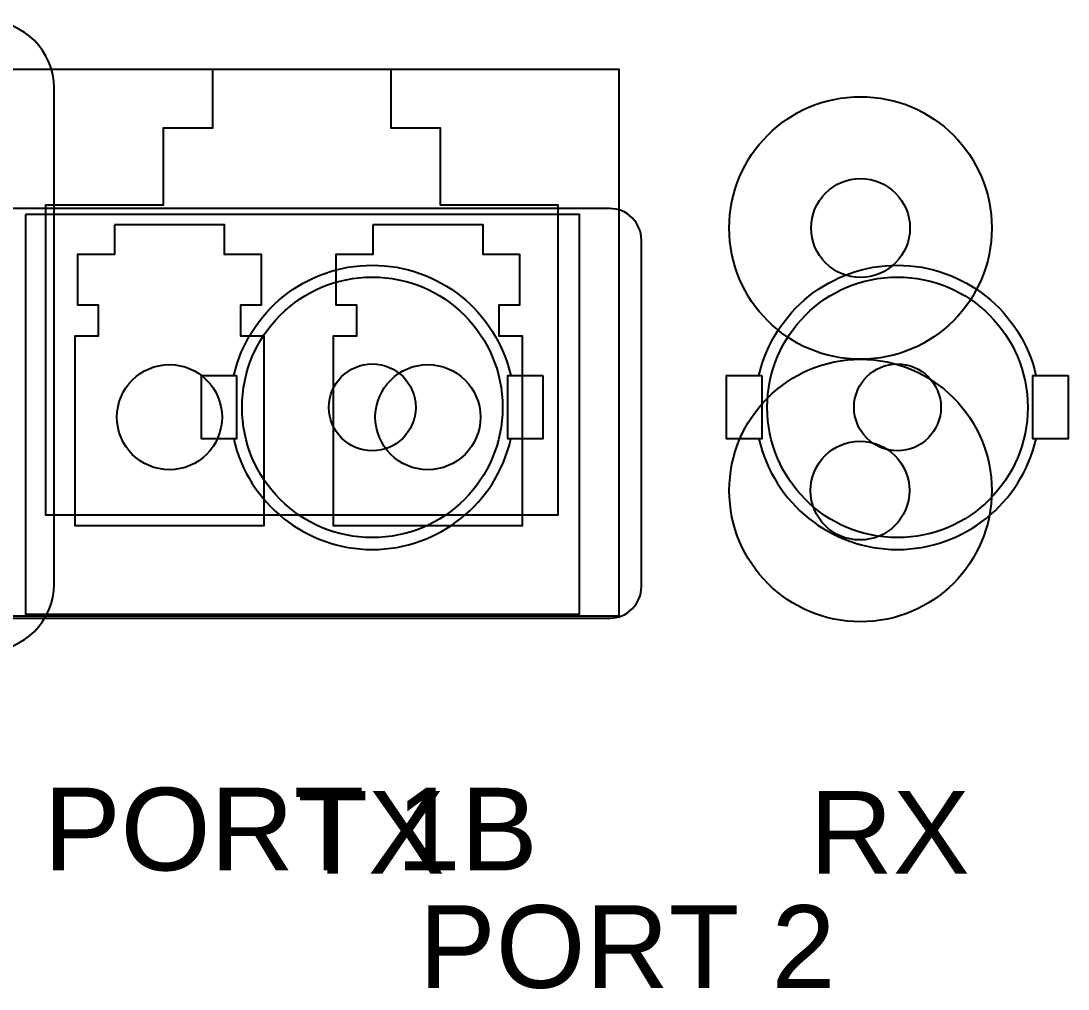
# Model space of a CAD drawing. Extents: x 0.5 to 35.5, y 0.5 to 23.5.
# Drawn here: x 30.116 to 31.113, y 10.679 to 11.601 of the extents above; entities that cross this region are included whole.
import ezdxf

# ---------------------------------------------------------------- set-up
doc = ezdxf.new("R2010")
doc.units = 0
doc.header["$MEASUREMENT"] = 0
for name, color, linetype in [('1_01__0-__NO_ETH__EIA-232', 7, 'CONTINUOUS'), ('1_02__1-__NO_ETH__EIA-485', 7, 'CONTINUOUS'), ('1_03__2-___1__10-100BASE-T', 7, 'CONTINUOUS'), ('1_04__3-___1__10-100BASE-T', 7, 'CONTINUOUS'), ('1_05__4-___1__100BASE-FX_M', 7, 'CONTINUOUS'), ('1_06__6-___2__10-100BASE-T', 7, 'CONTINUOUS'), ('1_07__8-___2__100BASE-FX_M', 7, 'CONTINUOUS')]:
    doc.layers.add(name, color=color, linetype=linetype)
doc.styles.add('ARIAL', font='arial.ttf')

msp = doc.modelspace()

# ---------------------------------------------------------------- linework, layer by layer
at = {"layer": '1_01__0-__NO_ETH__EIA-232'}
msp.add_lwpolyline([(29.4616, 11.60095, 0.414186), (29.39762, 11.53693), (29.3977, 11.06509, 0.414175), (29.46171, 11.0011), (30.08362, 11.00113, 0.414199), (30.14762, 11.06513), (30.14761, 11.53695, 0.414211), (30.08361, 11.60095, 0)], format="xyb", close=True, dxfattribs=at)
for points in [[(30.31873, 11.26342, -0.796261), (30.58243, 11.26342, 2.141143)], [(30.81873, 11.26342, -0.796261), (31.08243, 11.26342, 2.141143)], [(30.31866, 11.20315, 0.798274), (30.58251, 11.20315, 0.921909)], [(30.81866, 11.20315, 0.798274), (31.08251, 11.20315, 0.921909)]]:
    msp.add_lwpolyline(points, format="xyb", dxfattribs=at)
for points in [[(30.32135, 11.26342), (30.32135, 11.20315), (30.28796, 11.20315), (30.28796, 11.26342), (30.32135, 11.26342)], [(30.61299, 11.26342), (30.61299, 11.20315), (30.5796, 11.20315), (30.5796, 11.26342), (30.61299, 11.26342)], [(30.82135, 11.26342), (30.82135, 11.20315), (30.78796, 11.20315), (30.78796, 11.26342), (30.82135, 11.26342)], [(31.11299, 11.26342), (31.11299, 11.20315), (31.0796, 11.20315), (31.0796, 11.26342), (31.11299, 11.26342)]]:
    msp.add_lwpolyline(points, dxfattribs=at)
for centre, radius in [((30.45058, 11.23312), 0.12402), ((30.95058, 11.23312), 0.12402), ((30.45058, 11.23312), 0.04134), ((30.95058, 11.23312), 0.04134)]:
    msp.add_circle(centre, radius, dxfattribs=at)
at = {"layer": '1_02__1-__NO_ETH__EIA-485'}
msp.add_lwpolyline([(29.4616, 11.60095, 0.414186), (29.39762, 11.53693), (29.3977, 11.06509, 0.414175), (29.46171, 11.0011), (30.08362, 11.00113, 0.414199), (30.14762, 11.06513), (30.14761, 11.53695, 0.414211), (30.08361, 11.60095, 0)], format="xyb", close=True, dxfattribs=at)
for points in [[(30.31873, 11.26342, -0.796261), (30.58243, 11.26342, 2.141143)], [(30.81873, 11.26342, -0.796261), (31.08243, 11.26342, 2.141143)], [(30.31866, 11.20315, 0.798274), (30.58251, 11.20315, 0.921909)], [(30.81866, 11.20315, 0.798274), (31.08251, 11.20315, 0.921909)]]:
    msp.add_lwpolyline(points, format="xyb", dxfattribs=at)
for points in [[(30.32135, 11.26342), (30.32135, 11.20315), (30.28796, 11.20315), (30.28796, 11.26342), (30.32135, 11.26342)], [(30.61299, 11.26342), (30.61299, 11.20315), (30.5796, 11.20315), (30.5796, 11.26342), (30.61299, 11.26342)], [(30.82135, 11.26342), (30.82135, 11.20315), (30.78796, 11.20315), (30.78796, 11.26342), (30.82135, 11.26342)], [(31.11299, 11.26342), (31.11299, 11.20315), (31.0796, 11.20315), (31.0796, 11.26342), (31.11299, 11.26342)]]:
    msp.add_lwpolyline(points, dxfattribs=at)
for centre, radius in [((30.45058, 11.23312), 0.12402), ((30.95058, 11.23312), 0.12402), ((30.45058, 11.23312), 0.04134), ((30.95058, 11.23312), 0.04134)]:
    msp.add_circle(centre, radius, dxfattribs=at)
at = {"layer": '1_03__2-___1__10-100BASE-T'}
for points in [[(30.31873, 11.26342, -0.796261), (30.58243, 11.26342, 2.141143)], [(30.81873, 11.26342, -0.796261), (31.08243, 11.26342, 2.141143)], [(30.31866, 11.20315, 0.798274), (30.58251, 11.20315, 0.921909)], [(30.81866, 11.20315, 0.798274), (31.08251, 11.20315, 0.921909)]]:
    msp.add_lwpolyline(points, format="xyb", dxfattribs=at)
for points in [[(30.32135, 11.26342), (30.32135, 11.20315), (30.28796, 11.20315), (30.28796, 11.26342), (30.32135, 11.26342)], [(30.61299, 11.26342), (30.61299, 11.20315), (30.5796, 11.20315), (30.5796, 11.26342), (30.61299, 11.26342)], [(30.82135, 11.26342), (30.82135, 11.20315), (30.78796, 11.20315), (30.78796, 11.26342), (30.82135, 11.26342)], [(31.11299, 11.26342), (31.11299, 11.20315), (31.0796, 11.20315), (31.0796, 11.26342), (31.11299, 11.26342)]]:
    msp.add_lwpolyline(points, dxfattribs=at)
for centre, radius in [((30.45058, 11.23312), 0.12402), ((30.95058, 11.23312), 0.12402), ((30.45058, 11.23312), 0.04134), ((30.95058, 11.23312), 0.04134)]:
    msp.add_circle(centre, radius, dxfattribs=at)
at = {"layer": '1_04__3-___1__10-100BASE-T'}
for points in [[(30.31873, 11.26342, -0.796261), (30.58243, 11.26342, 2.141143)], [(30.81873, 11.26342, -0.796261), (31.08243, 11.26342, 2.141143)], [(30.31866, 11.20315, 0.798274), (30.58251, 11.20315, 0.921909)], [(30.81866, 11.20315, 0.798274), (31.08251, 11.20315, 0.921909)]]:
    msp.add_lwpolyline(points, format="xyb", dxfattribs=at)
for points in [[(30.32135, 11.26342), (30.32135, 11.20315), (30.28796, 11.20315), (30.28796, 11.26342), (30.32135, 11.26342)], [(30.61299, 11.26342), (30.61299, 11.20315), (30.5796, 11.20315), (30.5796, 11.26342), (30.61299, 11.26342)], [(30.82135, 11.26342), (30.82135, 11.20315), (30.78796, 11.20315), (30.78796, 11.26342), (30.82135, 11.26342)], [(31.11299, 11.26342), (31.11299, 11.20315), (31.0796, 11.20315), (31.0796, 11.26342), (31.11299, 11.26342)]]:
    msp.add_lwpolyline(points, dxfattribs=at)
for centre, radius in [((30.45058, 11.23312), 0.12402), ((30.95058, 11.23312), 0.12402), ((30.45058, 11.23312), 0.04134), ((30.95058, 11.23312), 0.04134)]:
    msp.add_circle(centre, radius, dxfattribs=at)
at = {"layer": '1_05__4-___1__100BASE-FX_M'}
msp.add_lwpolyline([(30.087, 11.42233, 0.414214), (30.05702, 11.39234), (30.05702, 11.06247, 0.414214), (30.087, 11.03248), (30.67677, 11.03248, 0.414214), (30.70675, 11.06247), (30.70675, 11.39234, 0.414214), (30.67677, 11.42233)], format="xyb", close=True, dxfattribs=at)
for centre, radius in [((30.91541, 11.40387), 0.125), ((30.91544, 11.15392), 0.12495)]:
    msp.add_circle(centre, radius, dxfattribs=at)
at = {"layer": '1_06__6-___2__10-100BASE-T'}
for points in [[(30.08148, 11.55474), (30.08148, 11.03474), (30.68568, 11.03474), (30.68568, 11.55474), (30.08148, 11.55474)], [(30.29858, 11.55474), (30.29858, 11.49874), (30.25158, 11.49874), (30.25158, 11.42574), (30.13958, 11.42574), (30.13958, 11.13074), (30.62758, 11.13074), (30.62758, 11.42574), (30.51558, 11.42574), (30.51558, 11.49874), (30.46858, 11.49874), (30.46858, 11.55474)]]:
    msp.add_lwpolyline(points, dxfattribs=at)
for centre in [(30.9154, 11.40384), (30.91489, 11.1539)]:
    msp.add_circle(centre, 0.04704, dxfattribs=at)
at = {"layer": '1_07__8-___2__100BASE-FX_M'}
msp.add_lwpolyline([(30.12048, 11.41678), (30.12048, 11.03627), (30.64799, 11.03627), (30.64799, 11.41678), (30.12048, 11.41678)], dxfattribs=at)
for points in [[(30.20498, 11.4068), (30.20498, 11.37878), (30.16998, 11.37878), (30.16998, 11.33079), (30.18949, 11.33079), (30.18949, 11.30079), (30.16746, 11.30079), (30.16746, 11.12077), (30.3475, 11.12077), (30.3475, 11.30079), (30.3255, 11.30079), (30.3255, 11.33079), (30.34498, 11.33079), (30.34498, 11.37878), (30.30999, 11.37878), (30.30999, 11.4068)], [(30.45099, 11.4068), (30.45099, 11.37878), (30.416, 11.37878), (30.416, 11.33079), (30.4355, 11.33079), (30.4355, 11.30079), (30.41347, 11.30079), (30.41347, 11.12077), (30.59351, 11.12077), (30.59351, 11.30079), (30.57151, 11.30079), (30.57151, 11.33079), (30.59099, 11.33079), (30.59099, 11.37878), (30.556, 11.37878), (30.556, 11.4068)]]:
    msp.add_lwpolyline(points, close=True, dxfattribs=at)
for centre, radius in [((30.9154, 11.40384), 0.04704), ((30.25747, 11.22377), 0.05002), ((30.50348, 11.22377), 0.05002), ((30.91489, 11.1539), 0.04704)]:
    msp.add_circle(centre, radius, dxfattribs=at)

# ---------------------------------------------------------------- texts
at = {"layer": '1_01__0-__NO_ETH__EIA-232', "style": 'ARIAL'}
for s, p in [('TX', (30.37923, 10.78916)), ('RX', (30.86679, 10.78916)), ('PORT 2', (30.49477, 10.68051))]:
    msp.add_text(s, height=0.078667, dxfattribs=at).set_placement(p)
at = {"layer": '1_02__1-__NO_ETH__EIA-485', "style": 'ARIAL'}
for s, p in [('TX', (30.37923, 10.78916)), ('RX', (30.86679, 10.78916)), ('PORT 2', (30.49477, 10.68051))]:
    msp.add_text(s, height=0.078667, dxfattribs=at).set_placement(p)
at = {"layer": '1_03__2-___1__10-100BASE-T', "style": 'ARIAL'}
for s, p in [('TX', (30.37923, 10.78916)), ('RX', (30.86679, 10.78916)), ('PORT 2', (30.49477, 10.68051))]:
    msp.add_text(s, height=0.078667, dxfattribs=at).set_placement(p)
at = {"layer": '1_04__3-___1__10-100BASE-T', "style": 'ARIAL'}
for s, p in [('TX', (30.37923, 10.78916)), ('RX', (30.86679, 10.78916)), ('PORT 2', (30.49477, 10.68051))]:
    msp.add_text(s, height=0.078667, dxfattribs=at).set_placement(p)
at = {"layer": '1_05__4-___1__100BASE-FX_M', "style": 'ARIAL'}
msp.add_text('PORT 1B', height=0.078667, dxfattribs=at).set_placement((30.13789, 10.79234))
at = {"layer": '1_06__6-___2__10-100BASE-T', "style": 'ARIAL'}
msp.add_text('PORT 1B', height=0.078667, dxfattribs=at).set_placement((30.13757, 10.79236))
at = {"layer": '1_07__8-___2__100BASE-FX_M', "style": 'ARIAL'}
msp.add_text('PORT 1B', height=0.078667, dxfattribs=at).set_placement((30.13789, 10.79234))

doc.saveas('drawing.dxf')
